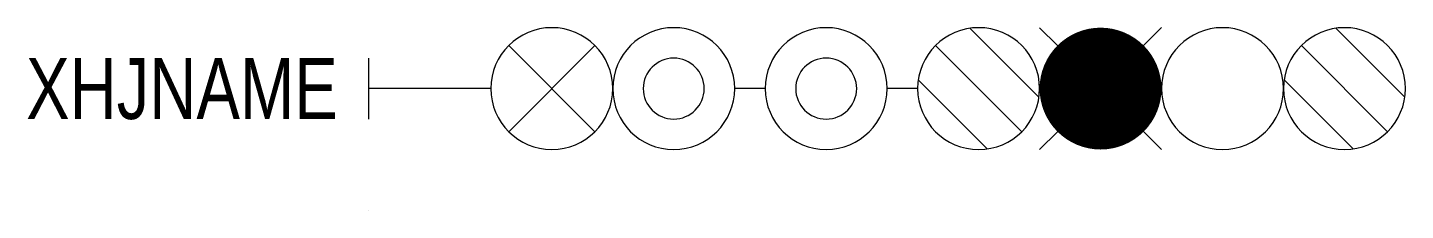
# Model space of a CAD drawing. Header units: millimetres. Extents: x -11.2 to 34, y 0 to 6.
import ezdxf
from ezdxf.enums import TextEntityAlignment as Align

# ---------------------------------------------------------------- set-up
doc = ezdxf.new("R2010")
doc.units = ezdxf.units.MM
doc.header["$MEASUREMENT"] = 0

msp = doc.modelspace()

# ---------------------------------------------------------------- linework, layer by layer
at = {"color": 7}
msp.add_line((0, 0.001), (0, -0.001), dxfattribs=at)
for points in [[(4, 4, 1), (8, 4, 1)], [(8, 4, 1), (12, 4, 1)], [(13, 4, 1), (17, 4, 1)], [(9, 4, 1), (11, 4, 1)], [(14, 4, 1), (16, 4, 1)]]:
    msp.add_lwpolyline(points, format="xyb", close=True, dxfattribs=at)
at = {"color": 2}
for points in [[(18, 4, 1), (22, 4, 1)], [(30, 4, 1), (34, 4, 1)]]:
    msp.add_lwpolyline(points, format="xyb", close=True, dxfattribs=at)
for points in [[(19.717, 5.98), (21.98, 3.717)], [(31.717, 5.98), (33.98, 3.717)], [(18.586, 5.414), (21.414, 2.586)], [(30.586, 5.414), (33.414, 2.586)], [(18.02, 4.283), (20.283, 2.02)], [(30.02, 4.283), (32.283, 2.02)]]:
    msp.add_lwpolyline(points, dxfattribs=at)
at = {"color": 1, "const_width": 2}
msp.add_lwpolyline([(25, 4, 1), (23, 4, 1)], format="xyb", close=True, dxfattribs=at)
at = {"color": 1}
for points in [[(22.586, 5.414), (22, 6)], [(25.995, 6.005), (25.409, 5.419)], [(22.586, 2.586), (22, 2)], [(26, 2), (25.414, 2.586)]]:
    msp.add_lwpolyline(points, dxfattribs=at)
at = {"color": 3}
msp.add_lwpolyline([(26, 4, 1), (30, 4, 1)], format="xyb", close=True, dxfattribs=at)
at = {"color": 7}
for points in [[(0, 3), (0, 5)], [(7.414, 5.414), (4.586, 2.586)], [(7.414, 2.586), (4.586, 5.414)], [(4, 4), (0, 4)], [(13, 4), (12, 4)], [(18, 4), (17, 4)]]:
    msp.add_lwpolyline(points, dxfattribs=at)

# ---------------------------------------------------------------- texts
at = {"width": 0.8}
msp.add_attdef('XHJNAME', text='X', height=2, dxfattribs=at).set_placement((-1.02, 3), align=Align.RIGHT)

doc.saveas('drawing.dxf')
